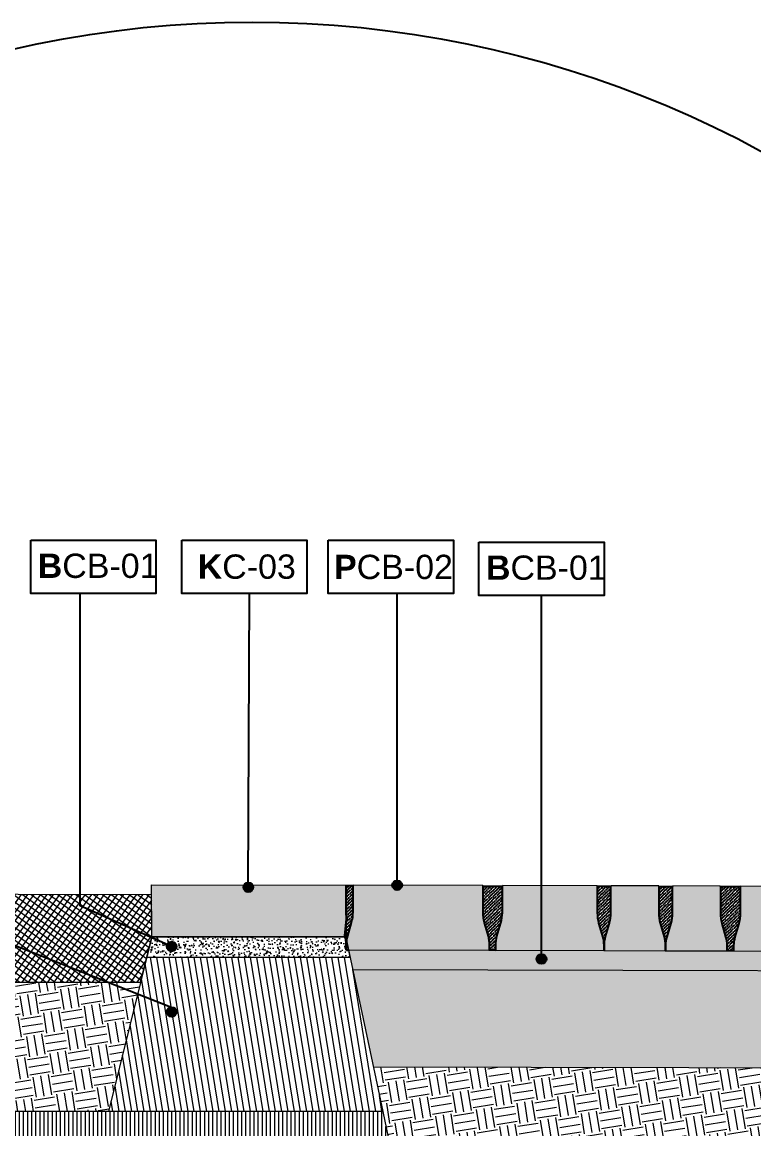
# Model space of a CAD drawing. Header units: metres. Extents: x -325 to 301, y -147 to 149.
# Drawn here: x 33.622 to 34.75, y 80.579 to 82.287 of the extents above; entities that cross this region are included whole.
import ezdxf

# ---------------------------------------------------------------- set-up
doc = ezdxf.new("R2010")
doc.units = ezdxf.units.M
doc.layers.add('-aux', color=50, linetype='Continuous', plot=False)
doc.layers.add('-AUX_MON', color=3, linetype='Continuous', plot=False)
for name, color, linetype, true_color in [('0-TX-1_25', 7, 'Continuous', 0x3f4f7f), ('3-TR-paviment fort', 7, 'Continuous', 0xd1d1d1), ('EIT_3 TR sorra', 7, 'Continuous', 0xd8ceb0)]:
    doc.layers.add(name, color=color, linetype=linetype, true_color=true_color)
for name, color, linetype, lineweight, true_color in [('03-TR-Paviment_02_Sealed Gravel', 7, 'Continuous', 5, 0xd4be8c), ('03-TR-Paviment_05_Open Joint Precast Pavements', 7, 'Continuous', 5, 0xb3b3b3), ('3-TR tot_u', 7, 'Continuous', 5, 0x787878)]:
    doc.layers.add(name, color=color, linetype=linetype, lineweight=lineweight, true_color=true_color)
for name, color, linetype, lineweight in [('1-CM', 7, 'Continuous', 0), ('3-TR Formigó', 252, 'Continuous', 0), ('3-TR Seleccionat', 44, 'Continuous', 0), ('3-TR Tot-u', 37, 'Continuous', 0)]:
    doc.layers.add(name, color=color, linetype=linetype, lineweight=lineweight)
doc.layers.add('A-KEYPLAN_HATCH', color=7, linetype='Continuous')
doc.layers.add('A_TEXT_2', color=7, linetype='Continuous')
doc.styles.get("Standard").update_dxf_attribs({"font": 'arial.ttf'})
pattern_1 = [(279.1752438963392, (0, 0), (0.03640645211205976, -0.02628108149624554), [0.03175, -0.03175]), (279.1752438963392, (0.01175391255155724, 0.001898506990465168), (0.03640645211205976, -0.02628108149624554), [0.03175, -0.03175]), (279.1752438963392, (0.02350782510311449, 0.003797013980930336), (0.03640645211205976, -0.02628108149624554), [0.03175, -0.03175]), (9.175243896339197, (0.02805863161712196, 0.0005118787938996443), (0.02628108149624554, 0.03640645211205976), [0.03175, -0.03175]), (9.175243896339197, (0.02995713860758713, -0.0112420337576576), (0.02628108149624554, 0.03640645211205976), [0.03175, -0.03175]), (9.175243896339197, (0.0318556455980523, -0.02299594630921484), (0.02628108149624554, 0.03640645211205976), [0.03175, -0.03175])]

# ---------------------------------------------------------------- blocks, each defined once
blk = doc.blocks.new('hatch keyplan 2')
at = {"layer": 'A-KEYPLAN_HATCH'}
blk.add_lwpolyline([(0, 0.005476596624248486), (0.012874798693294, 0.005476596623793739), (0.012874798693294, -2.273736754432321e-13), (0, 0)], close=True, dxfattribs=at)
blk = doc.blocks.new('hatch keyplan')
at = {"layer": 'A-KEYPLAN_HATCH'}
blk.add_blockref('hatch keyplan 2', (1.430579833341536, 0.8521467901477053), dxfattribs=at)
blk = doc.blocks.new('PCB03')
at = {"layer": 'A-KEYPLAN_HATCH'}
blk.add_blockref('hatch keyplan', (-1.42957983326266, -0.8521467901535917), dxfattribs=at)
at = {"layer": 'A_TEXT_2', "insert": (0.0002022692309803231, 0.0039881901570753), "char_height": 0.0025, "attachment_point": 1}
blk.add_mtext_dynamic_manual_height_columns('\\pi0.00139;{\\fArial|b1|i0|c0|p34;P}CB-02', width=0.01456192034901793, gutter_width=0.015, heights=[0], dxfattribs=at)
blk = doc.blocks.new('B-CB01')
at = {"layer": 'A-KEYPLAN_HATCH'}
blk.add_blockref('hatch keyplan', (-1.430579833341536, -0.8521467901477052), dxfattribs=at)
at = {"layer": 'A_TEXT_2', "insert": (-0.0007977308478921419, 0.004105509799023688), "char_height": 0.0025, "attachment_point": 1}
blk.add_mtext_dynamic_manual_height_columns('\\pi0.00152;{\\fArial|b1|i0|c0|p34;B}CB-01', width=0.01456192034901793, gutter_width=0.015, heights=[0], dxfattribs=at)
blk = doc.blocks.new('K02')
at = {"layer": 'A-KEYPLAN_HATCH'}
blk.add_blockref('hatch keyplan', (-1.430579833245696, -0.8521467901477054), dxfattribs=at)
at = {"layer": 'A_TEXT_2', "insert": (-0.0007977307987558913, 0.004020148496218123), "char_height": 0.0025, "attachment_point": 1}
blk.add_mtext_dynamic_manual_height_columns('\\pi0.00244;{\\fArial|b1|i0|c0|p34;K}C-03', width=0.01456192034901793, gutter_width=0.015, heights=[0], dxfattribs=at)
blk = doc.blocks.new('POINT')
at = {"layer": '0-TX-1_25'}
h = blk.add_hatch(dxfattribs=at)
h.set_pattern_fill('ANGLE', color=256)
h.set_pattern_definition([(0, (-83.74681484067048, -12.72584030761209), (0, 6.985), [5.08, -1.905]), (90, (-83.74681484067048, -12.72584030761209), (-6.985, 4.277078946022131e-16), [5.08, -1.905])])
edge = h.paths.add_edge_path()
edge.add_arc((0, 0), 0.0075, 0, 360)
h = blk.add_hatch(color=256, dxfattribs=at)
h.dxf.hatch_style = 1
edge = h.paths.add_edge_path()
edge.add_arc((0, 0), 0.0075, 0, 360)
blk.add_circle((0, 0), 0.0075, dxfattribs=at)

msp = doc.modelspace()

# ---------------------------------------------------------------- hatches: boundary and pattern name
at = {"layer": '03-TR-Paviment_02_Sealed Gravel'}
h = msp.add_hatch(dxfattribs=at)
h.set_pattern_fill('_USER', color=256, scale=0.008, angle=234.1752438963392, style=0, double=1, pattern_type=0)
h.set_pattern_definition([(234.1752438963392, (419506.6549526463, 4594392.769917138), (0.006486487979182556, -0.004682464489552506), []), (324.1752438963392, (419506.6549526463, 4594392.769917138), (0.004682464489552507, 0.006486487979182555), [])])
h.paths.add_polyline_path([(33.80433303131301, 80.80563710335089), (33.82158214692458, 80.87563647481302), (33.82139133702102, 80.94039934973614), (32.38020981079793, 80.94403146185849), (32.38020290705067, 80.80563710335089)])
at = {"layer": '03-TR-Paviment_05_Open Joint Precast Pavements'}
h = msp.add_hatch(color=256, dxfattribs=at)
h.dxf.hatch_style = 1
edge = h.paths.add_edge_path()
edge.add_line((34.34257996670704, 80.8547539250215), (34.34259946021984, 80.8629496805591))
edge.add_arc((34.29418203742745, 80.86306482956739), 0.0484175597190922, 359.8637362467654, 375.8627553731544)
edge.add_line((34.34075581731076, 80.87629899431369), (34.33485851932119, 80.89705281427479))
edge.add_arc((34.38982700116632, 80.91267237133849), 0.0571445934382647, 179.8637335127056, 195.8627526389875, ccw=False)
edge.add_line((34.33268256934161, 80.91280827813199), (34.33278037730406, 80.95393343597999))
edge.add_line((34.33278037730406, 80.95393343597999), (34.33198317402776, 80.95393533122143))
edge.add_line((34.33198317402776, 80.95393533122143), (34.3319851810279, 80.95477940470329))
edge.add_line((34.3319851810279, 80.95477940470329), (34.13241429703112, 80.95525404580286))
edge.add_line((34.13241429703112, 80.95525404580286), (34.13241228863399, 80.95440997185534))
edge.add_line((34.13241228863399, 80.95440997185534), (34.13161508582334, 80.95441187082207))
edge.add_line((34.13161508582334, 80.95441187082207), (34.13151727879222, 80.9132867108786))
edge.add_arc((34.07437284765299, 80.91342261419064), 0.05714459274451294, 343.8647178754501, 359.86373700173243, ccw=False)
edge.add_line((34.12926641229342, 80.89754177539027), (34.1232704630288, 80.87681623783311))
edge.add_arc((34.16978076224393, 80.86336069514478), 0.04841755427650572, 163.8647150189116, 179.8637341453007)
edge.add_line((34.12136334489833, 80.86347584591596), (34.12134385324816, 80.85528009061119))
edge.add_line((34.12134385324816, 80.85528009061119), (34.34257996670704, 80.8547539250215))
h = msp.add_hatch(color=256, dxfattribs=at)
h.dxf.hatch_style = 1
edge = h.paths.add_edge_path()
edge.add_line((34.51905496168683, 80.85426069006672), (34.51907445287134, 80.86245644606998))
edge.add_arc((34.47065703396109, 80.8625716046697), 0.04841755585976519, 359.8637248856966, 375.8627440120843)
edge.add_line((34.51723081275622, 80.87580575912608), (34.51133351383532, 80.89655957908718))
edge.add_arc((34.56630199531772, 80.91217913272091), 0.05714459215181739, 179.8637303040263, 195.8627494303093, ccw=False)
edge.add_line((34.50915756478707, 80.91231504271155), (34.50925537088688, 80.95344020055956))
edge.add_line((34.50925537088688, 80.95344020055956), (34.50845816761057, 80.95344209649949))
edge.add_line((34.50845816761057, 80.95344209649949), (34.5084601760077, 80.95428616974851))
edge.add_line((34.5084601760077, 80.95428616974851), (34.36263471731718, 80.9546329882217))
edge.add_line((34.36263471731718, 80.9546329882217), (34.36263271124835, 80.95378891217871))
edge.add_line((34.36263271124835, 80.95378891217871), (34.36183550704072, 80.95379081254242))
edge.add_line((34.36183550704072, 80.95379081254242), (34.3617377000096, 80.91266565120196))
edge.add_arc((34.30459327728416, 80.9128015607649), 0.05714458434561086, 343.8647115879657, 359.86373071424816, ccw=False)
edge.add_line((34.35948683211382, 80.89692071827477), (34.35349088471185, 80.8761951797863))
edge.add_arc((34.40000118097615, 80.86273963413365), 0.04841755226571843, 163.8647106787949, 179.863729805183)
edge.add_line((34.35158376565005, 80.86285478856763), (34.3515642726029, 80.8546590334957))
edge.add_line((34.3515642726029, 80.8546590334957), (34.51905496168683, 80.85426069006672))
h = msp.add_hatch(color=256, dxfattribs=at)
h.dxf.hatch_style = 1
edge = h.paths.add_edge_path()
edge.add_line((34.61401776905905, 80.85403127388446), (34.61403726210619, 80.86222702942206))
edge.add_arc((34.56561983540468, 80.8623421806692), 0.04841756363352055, 359.8637336083928, 375.8627527347822)
edge.add_line((34.61219361966278, 80.8755763443408), (34.60629632120754, 80.89633016290492))
edge.add_arc((34.66126480020477, 80.9119497161894), 0.05714458966582783, 179.863730648269, 195.8627497745513, ccw=False)
edge.add_line((34.60412037215929, 80.9120856258308), (34.60421818012173, 80.95321078251465))
edge.add_line((34.60421818012173, 80.95321078251465), (34.60342097684543, 80.95321268031722))
edge.add_line((34.60342097684543, 80.95321268031722), (34.60342298431124, 80.95405675426474))
edge.add_line((34.60342298431124, 80.95405675426474), (34.53012539755355, 80.95423107689595))
edge.add_line((34.53012539755355, 80.95423107689595), (34.53012338869075, 80.95338700318126))
edge.add_line((34.53012338869075, 80.95338700318126), (34.52932618588011, 80.95338890307931))
edge.add_line((34.52932618588011, 80.95338890307931), (34.52922837884898, 80.9122637412732))
edge.add_arc((34.4720839574176, 80.91239964763899), 0.05714458304396317, 343.8647147904747, 359.8637339167563, ccw=False)
edge.add_line((34.52697751188452, 80.89651880857883), (34.52098156448255, 80.8757932689262))
edge.add_arc((34.56749185968563, 80.86233772173318), 0.04841755167437702, 163.8647085787732, 179.8637277051623)
edge.add_line((34.51907444495509, 80.86245287794037), (34.51905495423625, 80.85425712310126))
edge.add_line((34.51905495423625, 80.85425712310126), (34.61401776905905, 80.85403127388446))
h = msp.add_hatch(color=256, dxfattribs=at)
h.dxf.hatch_style = 1
edge = h.paths.add_edge_path()
edge.add_line((34.70898060297395, 80.85381249294034), (34.70900009695242, 80.86200824801227))
edge.add_arc((34.66058267061364, 80.86212339582944), 0.04841756326263924, 359.8637376662815, 375.8627567926698)
edge.add_line((34.70715645357768, 80.87535756269818), (34.7012591555881, 80.89611138149513))
edge.add_arc((34.7562276370705, 80.91173093512886), 0.05714459215181739, 179.8637303040263, 195.8627494303093, ccw=False)
edge.add_line((34.69908320653985, 80.9118668451195), (34.69918101403664, 80.95299200157052))
edge.add_line((34.69918101403664, 80.95299200157052), (34.69838381076033, 80.95299389890744))
edge.add_line((34.69838381076033, 80.95299389890744), (34.6983858186918, 80.95383797215646))
edge.add_line((34.6983858186918, 80.95383797215646), (34.62508823193411, 80.95401229595183))
edge.add_line((34.62508823193411, 80.95401229595183), (34.62508622353698, 80.95316822107299))
edge.add_line((34.62508622353698, 80.95316822107299), (34.62428902026068, 80.95317012166953))
edge.add_line((34.62428902026068, 80.95317012166953), (34.62419121322955, 80.91204495916492))
edge.add_arc((34.56704679285939, 80.91218086399036), 0.05714458197907877, 343.86471633237176, 359.86373545865416, ccw=False)
edge.add_line((34.62194034673075, 80.89630002670339), (34.61594439839746, 80.87557448774925))
edge.add_arc((34.6624546940662, 80.86211894386979), 0.04841755120083587, 163.8647124986113, 179.8637316250004)
edge.add_line((34.61403727980132, 80.86223409676342), (34.61401778815116, 80.8540383426228))
edge.add_line((34.61401778815116, 80.8540383426228), (34.70898060297395, 80.85381249294034))
h = msp.add_hatch(color=256, dxfattribs=at)
h.dxf.hatch_style = 1
edge = h.paths.add_edge_path()
edge.add_line((34.94021669059794, 80.85326253857812), (34.94023618317942, 80.86145829411572))
edge.add_arc((34.89181876168108, 80.86157344632116), 0.04841755843264493, 359.863732459737, 375.8627515861274)
edge.add_line((34.93839254120167, 80.87480760763748), (34.93249524228077, 80.89556142690009))
edge.add_arc((34.98746372624834, 80.91118098088306), 0.05714459463781378, 179.8637299597836, 195.8627490860654, ccw=False)
edge.add_line((34.93031929323251, 80.91131689122295), (34.9304171007293, 80.95244204930378))
edge.add_line((34.9304171007293, 80.95244204930378), (34.92961989791866, 80.95244394477805))
edge.add_line((34.92961989791866, 80.95244394477805), (34.9296219049188, 80.95328801825991))
edge.add_line((34.9296219049188, 80.95328801825991), (34.73005102045636, 80.95376265912665))
edge.add_line((34.73005102045636, 80.95376265912665), (34.73004901252489, 80.9529185849463))
edge.add_line((34.73004901252489, 80.9529185849463), (34.72925180971424, 80.95292048344737))
edge.add_line((34.72925180971424, 80.95292048344737), (34.72915400268312, 80.91179532420239))
edge.add_arc((34.67200957024983, 80.91193123071156), 0.05714459404616754, 343.86471467295723, 359.86373379923896, ccw=False)
edge.add_line((34.726903135253, 80.89605038848123), (34.7209071869197, 80.87532484999275))
edge.add_arc((34.76741748530645, 80.86186930742083), 0.04841755344839856, 163.8647148788195, 179.8637340052075)
edge.add_line((34.71900006878923, 80.86198445830843), (34.7189805766734, 80.85378870370215))
edge.add_line((34.7189805766734, 80.85378870370215), (34.94021669059794, 80.85326253857812))
at = {"layer": '3-TR Formigó'}
h = msp.add_hatch(dxfattribs=at)
h.set_pattern_fill('ANSI31', color=256, scale=0.003, angle=234.1752438963392, style=0)
h.set_pattern_definition([(279.1752438963392, (36.90553137922461, 80.5553990812262), (0.009403130041245794, 0.001518805592372136), [])])
h.paths.add_polyline_path([(34.12745279691337, 80.84408440266901), (33.81394421458997, 80.84411687107058), (33.75504269825875, 80.60563710334903), (34.17778584157961, 80.60563710335089)])
at = {"layer": '3-TR Seleccionat'}
h = msp.add_hatch(dxfattribs=at)
h.set_pattern_fill('ANSI31', color=256, scale=0.002, angle=225, style=0)
h.set_pattern_definition([(270, (-1.593222050461918, -1.450000001117587), (0.006350000000000001, -8.673617379884035e-19), [])])
h.paths.add_polyline_path([(35.3802063589243, 80.25552044651005), (35.38039666467148, 80.47198817817761), (34.20543599312644, 80.4746475316729), (34.17778584157961, 80.60563710335089), (32.38026650891567, 80.60563710335089), (32.3802063589243, 80.25552044651005)])
h.paths.add_polyline_path([(40.76348776632722, 79.93158127975067), (40.76416029922519, 79.93058729105238), (40.76416030322935, 79.93108532207435)])
at = {"layer": '3-TR Tot-u'}
h = msp.add_hatch(dxfattribs=at)
h.set_pattern_fill('EARTH', color=256, scale=0.005, angle=-80.8247561036608, style=0)
h.set_pattern_definition(pattern_1)
h.paths.add_polyline_path([(33.75504269348799, 80.60563710335089), (33.80433303131301, 80.80563710335089), (32.38021470722826, 80.80563710335089), (32.38019801062033, 80.60563710335089)])
h = msp.add_hatch(dxfattribs=at)
h.set_pattern_fill('EARTH', color=256, scale=0.005, angle=-80.8247561036608, style=0)
h.set_pattern_definition(pattern_1)
h.paths.add_polyline_path([(34.16319837281239, 80.67474364269292), (34.20543599312644, 80.4746475316729), (34.28932343958032, 80.47445766457408), (35.38039666467148, 80.47198817817761), (35.38050371657711, 80.67198844815819)])
at = {"layer": '3-TR tot_u'}
h = msp.add_hatch(dxfattribs=at)
h.set_pattern_fill('AR-CONC', color=256, scale=9e-05, angle=90.26641431039367)
h.set_pattern_definition([(140.2664143103937, (-49.61728160783301, 58.0488187290354), (0.001358261347982061, 0.01640311316296629), [0.0017145, -0.0188595]), (85.26641431039367, (-49.61728160783301, 58.0488187290354), (-0.01718018148039424, -0.003251827319955159), [0.0013716, -0.0150876525753]), (190.7178590103937, (-49.61716841969348, 58.05018565074337), (-0.01582191943130427, 0.01315128580300938), [0.001457100792, -0.016028122014]), (136.4506143103937, (-49.62185355840816, 58.0487974701949), (0.003670327151181657, 0.02441444385953116), [0.00257175, -0.02828925]), (186.9019719203937, (-49.62154770026331, 58.05083200536509), (-0.02236745963156911, 0.02126259792724011), [0.0021856520826, -0.0240422047344]), (81.45056548039366, (-49.62185355840816, 58.0487974701949), (-0.02236745963047776, 0.02126259792845786), [0.0020573970363, -0.0226313758728]), (111.2664143103937, (-49.62072120018465, 58.05108876019261), (0.009140320580882877, 0.01368794375791834), [0.0017145, -0.0188595]), (56.2664143103937, (-49.62072120018465, 58.05108876019261), (-0.01660260073058194, 0.005485043237329697), [0.0013716, -0.0150876]), (161.7178593103937, (-49.6199595067983, 58.05222942217193), (-0.007462280235117282, 0.01917298696442482), [0.001457100791999998, -0.01602809438399997]), (127.7664143103937, (-49.61728160783301, 58.0488187290354), (-0.007611163754578943, 0.0002425866008496274), [0, -0.01490472, 0, -0.0153162, 0, -0.01514475]), (97.76641431039367, (-49.61728160783301, 58.0488187290354), (-0.009044117031634472, 0.005971780936707849), [0, -0.00873252, 0, -0.01456182, 0, -0.005772150000000001]), (57.76641431039366, (-49.61725790422585, 58.0437210041441), (0.0004588392826058817, 0.01220541901602734), [0, -0.005715, 0, -0.0178308, 0, -0.0236601]), (47.76641431039366, (-49.61724727480561, 58.04143502885651), (-0.002350348719380294, 0.0133208416991804), [0, -0.0074295, 0, -0.01184148, 0, -0.0168021])])
h.paths.add_polyline_path([(34.12745279691337, 80.84408440266901), (34.12134368457119, 80.87533888234861), (33.82134388972796, 80.8753388967841), (33.81394421458997, 80.84411687107058)])
h = msp.add_hatch(dxfattribs=at)
h.set_pattern_fill('AR-CONC', color=256, scale=0.0002, angle=90.26641431039367)
h.set_pattern_definition([(140.2664143103937, (0.8253797922787172, 9.388594640880328), (0.003018358551071247, 0.03645136258436954), [0.00381, -0.04191]), (85.26641431039367, (0.8253797922787172, 9.388594640880328), (-0.03817818106754276, -0.007226282933233686), [0.003048, -0.033528116834]), (190.7178590103937, (0.8256313214776677, 9.391632244675824), (-0.03515982095845395, 0.02922507956224307), [0.00323800176, -0.03561804892000001]), (136.4506143103937, (0.8152199021116963, 9.388547399012552), (0.00815628255818146, 0.05425431968784703), [0.005715, -0.062865]), (186.9019719203937, (0.81589958687806, 9.393068588279633), (-0.04970546584793135, 0.04725021761608914), [0.004857004628, -0.053427121632]), (81.45056548039366, (0.8152199021116963, 9.388547399012552), (-0.04970546584550613, 0.04725021761879526), [0.004571993414, -0.050291946384]), (111.2664143103937, (0.8177362537195633, 9.393639154563006), (0.02031182351307306, 0.03041765279537408), [0.00381, -0.04191]), (56.2664143103937, (0.8177362537195633, 9.393639154563006), (-0.03689466829018208, 0.01218898497184377), [0.003048, -0.033528]), (161.7178593103937, (0.8194289056892065, 9.396173958961516), (-0.01658284496692729, 0.04260663769872181), [0.003238001759999999, -0.03561798751999998]), (127.7664143103937, (0.8253797922787172, 9.388594640880328), (-0.01691369723239765, 0.0005390813352213942), [0, -0.0331216, 0, -0.034036, 0, -0.033655]), (97.76641431039367, (0.8253797922787172, 9.388594640880328), (-0.02009803784807661, 0.01327062430379522), [0, -0.0194056, 0, -0.0323596, 0, -0.012827]), (57.76641431039366, (0.8254324669612878, 9.3772663633441), (0.001019642850235293, 0.02712315336894964), [0, -0.0127, 0, -0.039624, 0, -0.052578]), (47.76641431039366, (0.825456087895176, 9.37218641826059), (-0.005222997154178432, 0.02960187044262312), [0, -0.01651, 0, -0.0263144, 0, -0.037338])])
h.paths.add_polyline_path([(34.13191030129799, 80.82481485340145), (35.38039666467148, 80.8219890746625), (35.38050371657711, 80.67198844815819), (34.16319837281239, 80.67474364269292)])
at = {"layer": '3-TR-paviment fort'}
msp.add_hatch(color=256, dxfattribs=at).paths.add_polyline_path([(33.82134427712987, 80.95563710335088), (34.12134366417518, 80.95504254434654), (34.1213437395664, 80.87504238708534), (33.82158214676591, 80.87563647481302)])
at = {"layer": 'EIT_3 TR sorra'}
h = msp.add_hatch(dxfattribs=at)
h.set_pattern_fill('ANSI36', color=256, scale=0.001075000000000009, angle=-0.7037206618616451, style=0, double=1)
h.set_pattern_definition([(44.29627933813831, (4.519725695548459, 10.70862273664562), (0.001891461180019339, 0.006614238622742778), [0.00853281250000006, -0.001706562500000013, 0, -0.001706562500000013])])
edge = h.paths.add_edge_path()
edge.add_line((34.12134384579758, 80.85527659349492), (34.12136333744775, 80.86347234949818))
edge.add_arc((34.07294592009052, 80.86358750112143), 0.04841755429015789, 359.8637331370256, 375.8627522631389)
edge.add_line((34.11951969546999, 80.87682166185579), (34.12176109028429, 80.90335803901107))
edge.add_line((34.12176109028429, 80.90335803901107), (34.12129494432792, 80.91333094937642))
edge.add_line((34.12129494432792, 80.91333094937642), (34.12139276113793, 80.95445960247804))
edge.add_line((34.12139276113793, 80.95445960247804), (34.13161508815165, 80.95441186546697))
edge.add_line((34.13161508815165, 80.95441186546697), (34.13151727041031, 80.91328321306383))
edge.add_arc((34.0743728330068, 80.9134191188745), 0.05714459901472446, 343.8647153851317, 359.86373451144306, ccw=False)
edge.add_line((34.12926640298019, 80.89753827594569), (34.12327045511256, 80.87681273955269))
edge.add_arc((34.16978074203227, 80.86335719352375), 0.04841754339380305, 163.8647071779336, 179.8637263041466)
edge.add_line((34.1213633355851, 80.86347235089517), (34.12134384486626, 80.85527659396058))
h = msp.add_hatch(dxfattribs=at)
h.set_pattern_fill('ANSI36', color=256, scale=0.001075000000000009, angle=-0.7037206618616451, style=0, double=1)
h.set_pattern_definition([(44.29627933813831, (5.012399611825003, 10.70737411270267), (0.001891461180019339, 0.006614238622742778), [0.00853281250000006, -0.001706562500000013, 0, -0.001706562500000013])])
edge = h.paths.add_edge_path()
edge.add_line((34.35156425630475, 80.85465216312906), (34.34257977671723, 80.85467352999723))
edge.add_line((34.34257977671723, 80.85467352999723), (34.34259926743607, 80.86286928553483))
edge.add_arc((34.2931748036609, 80.86292573189404), 0.0494244960081035, 359.9345640498967, 375.9335831760089)
edge.add_line((34.34070043854217, 80.8764938870666), (34.33480313822429, 80.89724771028733))
edge.add_arc((34.38984924588382, 80.91267429725298), 0.0571668921131192, 179.9462923903083, 195.6554464373113, ccw=False)
edge.add_line((34.33268237888615, 80.91272788403904), (34.33278019476484, 80.95385653877048))
edge.add_line((34.33278019476484, 80.95385653877048), (34.3618354977275, 80.95378743696375))
edge.add_line((34.3618354977275, 80.95378743696375), (34.36173768138315, 80.91265878036967))
edge.add_arc((34.30459325226352, 80.91279468734449), 0.05714459073362568, 343.86471419814944, 359.8637333244596, ccw=False)
edge.add_line((34.35948681395303, 80.89691384557983), (34.35349086561973, 80.87618830941966))
edge.add_arc((34.40000115926949, 80.86273276920294), 0.04841754824349147, 163.864715998263, 179.8637351244765)
edge.add_line((34.35158374795492, 80.86284791913232), (34.35156425630475, 80.85465216312906))
edge.add_line((34.35156425630475, 80.85465216312906), (34.34156428586493, 80.85467594538233))
h = msp.add_hatch(dxfattribs=at)
h.set_pattern_fill('ANSI36', color=256, scale=0.001075000000000009, angle=-0.7037206618616451, style=0, double=1)
h.set_pattern_definition([(44.29627933813831, (4.917436804918452, 10.7076032664848), (0.001891461180019339, 0.006614238622742778), [0.00853281250000006, -0.001706562500000013, 0, -0.001706562500000013])])
edge = h.paths.add_edge_path()
edge.add_line((34.51905495423625, 80.85425712356692), (34.51907444681774, 80.86245287910452))
edge.add_arc((34.47065703088445, 80.86256802883815), 0.04841755286172602, 359.8637353691242, 375.8627544952351)
edge.add_line((34.51723080437432, 80.87580219099647), (34.51133350778173, 80.89655601468286))
edge.add_arc((34.56630199105103, 80.9121755736362), 0.05714459532471161, 179.8637349449599, 195.8627540711774, ccw=False)
edge.add_line((34.50915755733649, 80.91231147900572), (34.50925537461217, 80.95344013187452))
edge.add_line((34.50925537461217, 80.95344013187452), (34.52932619659032, 80.95339239530614))
edge.add_line((34.52932619659032, 80.95339239530614), (34.52922837931465, 80.91226374267018))
edge.add_arc((34.47208394273952, 80.91239964859726), 0.05714459818661742, 343.86471526643436, 359.86373439274473, ccw=False)
edge.add_line((34.52697751188452, 80.89651880578486), (34.52098156494822, 80.87579326939186))
edge.add_arc((34.56749185210076, 80.8623377250197), 0.04841754315703439, 163.8647091378449, 179.8637282640575)
edge.add_line((34.51907444588642, 80.86245288073434), (34.51905495470191, 80.85425712403259))
h = msp.add_hatch(dxfattribs=at)
h.set_pattern_fill('ANSI36', color=256, scale=0.001075000000000009, angle=-0.7037206618616451, style=0, double=1)
h.set_pattern_definition([(44.29627933813831, (5.179890300908937, 10.70697557602426), (0.001891461180019339, 0.006614238622742778), [0.00853281250000006, -0.001706562500000013, 0, -0.001706562500000013])])
edge = h.paths.add_edge_path()
edge.add_line((34.61401776393677, 80.8540277760697), (34.61403725418995, 80.86222353114164))
edge.add_arc((34.56561983351916, 80.86233868323055), 0.04841755760481522, 359.8637325953042, 375.8627517214171)
edge.add_line((34.6121936122122, 80.87557284443056), (34.6062963156196, 80.89632666718563))
edge.add_arc((34.66126479604101, 80.91194622235976), 0.05714459155227468, 179.8637320805235, 195.8627512067414, ccw=False)
edge.add_line((34.60412036610569, 80.91208213057718), (34.6042181829157, 80.95321078344597))
edge.add_line((34.6042181829157, 80.95321078344597), (34.62428900489385, 80.95316304943873))
edge.add_line((34.62428900489385, 80.95316304943873), (34.62419118761818, 80.91203439424163))
edge.add_arc((34.56704676346889, 80.91217030191494), 0.05714458576496215, 343.86471348595865, 359.8637326122693, ccw=False)
edge.add_line((34.62194032018806, 80.89628946084878), (34.61594437232043, 80.87556392329162))
edge.add_arc((34.6624546625537, 80.86210837679702), 0.0484175467062453, 163.8647077383073, 179.8637268645199)
edge.add_line((34.61403725279297, 80.86222353370277), (34.61401776347111, 80.85402777513838))
h = msp.add_hatch(dxfattribs=at)
h.set_pattern_fill('ANSI36', color=256, scale=0.001075000000000009, angle=-0.7037206618616451, style=0, double=1)
h.set_pattern_definition([(44.29627933813831, (5.379815923811748, 10.70650716035044), (0.001891461180019339, 0.006614238622742778), [0.00853281250000006, -0.001706562500000013, 0, -0.001706562500000013])])
edge = h.paths.add_edge_path()
edge.add_line((34.71898056736018, 80.85378521077683), (34.70898059785168, 80.85380899349576))
edge.add_line((34.70898059785168, 80.85380899349576), (34.70900008810486, 80.86200474880053))
edge.add_arc((34.66058267121329, 80.86211990373732), 0.04841755383237865, 359.8637292145833, 375.8627483406959)
edge.add_line((34.70715644705842, 80.87535406115813), (34.70125914906885, 80.8961078846117))
edge.add_arc((34.75622762558113, 80.91172743754697), 0.05714458718006182, 179.8637309925551, 195.8627501187742, ccw=False)
edge.add_line((34.6990832000206, 80.91186334683908), (34.69918101636495, 80.95299200157052))
edge.add_line((34.69918101636495, 80.95299200157052), (34.72925180924858, 80.95292048391303))
edge.add_line((34.72925180924858, 80.95292048391303), (34.72915399243857, 80.91179182894876))
edge.add_arc((34.67200956378461, 80.91192773261004), 0.05714459026008519, 343.86471751934187, 359.8637366456515, ccw=False)
edge.add_line((34.72690312593977, 80.89604689415893), (34.7209071785378, 80.87532135706743))
edge.add_arc((34.76741746817551, 80.86186581234602), 0.04841754564136267, 163.8647095581239, 179.8637286843374)
edge.add_line((34.719000059476, 80.86198096771142), (34.71898056736018, 80.85378521077683))
edge.add_line((34.71898056736018, 80.85378521077683), (34.70898059785168, 80.85380899349576))
h = msp.add_hatch(dxfattribs=at)
h.set_pattern_fill('ANSI36', color=256, scale=0.001075000000000009, angle=-0.7037206618616451, style=0, double=1)
h.set_pattern_definition([(62.57232194835935, (58.1000079450364, 329.0404233613738), (-0.0002781454626811859, 0.006873748108251587), [0.008532812500000072, -0.001706562500000015, 0, -0.001706562500000015])])
h.paths.add_polyline_path([(34.12557096878562, 80.85512721930296), (34.13191030120056, 80.82481484338996), (35.38039666467148, 80.82198907512863), (35.38039666467148, 80.85215055741854)])

# ---------------------------------------------------------------- linework, layer by layer
at = {"layer": '-aux'}
for points in [[(34.12134384486626, 80.85527659396058), (34.12134384579758, 80.85527659349492), (34.12136333744775, 80.86347234949818, 0.06992251114754273), (34.11951969546999, 80.87682166185579), (34.12176109028429, 80.90335803901107), (34.12129494432792, 80.91333094937642), (34.12139276113793, 80.95445960247804), (34.13161508815165, 80.95441186546697), (34.13151727041031, 80.91328321306383, -0.0699225111484148), (34.12926640298019, 80.89753827594569), (34.12327045511256, 80.87681273955269, 0.06992251114798485), (34.1213633355851, 80.86347235089517), (34.12134384486626, 80.85527659396058), (34.12134384579758, 80.85527659349492)], [(34.35156425630475, 80.85465216312906), (34.34257977671723, 80.85467352999723), (34.34259926743607, 80.86286928553483, 0.06992251114754273), (34.34070043854217, 80.8764938870666), (34.33480313822429, 80.89724771028733, -0.06865166417030547), (34.33268237888615, 80.91272788403904), (34.33278019476484, 80.95385653877048), (34.3618354977275, 80.95378743696375), (34.36173768138315, 80.91265878036967, -0.0699225111484148), (34.35948681395303, 80.89691384557983), (34.35349086561973, 80.87618830941966, 0.06992251114798485), (34.35158374795492, 80.86284791913232), (34.35156425630475, 80.85465216312906), (34.34156428586493, 80.85467594538233)], [(34.51905495470191, 80.85425712403259), (34.51905495423625, 80.85425712356692), (34.51907444681774, 80.86245287910452, 0.06992251114754273), (34.51723080437432, 80.87580219099647), (34.51133350778173, 80.89655601468286, -0.06992251114800961), (34.50915755733649, 80.91231147900572), (34.50925537461217, 80.95344013187452), (34.52932619659032, 80.95339239530614), (34.52922837931465, 80.91226374267018, -0.0699225111484148), (34.52697751188452, 80.89651880578486), (34.52098156494822, 80.87579326939186, 0.06992251114798485), (34.51907444588642, 80.86245288073434), (34.51905495470191, 80.85425712403259), (34.51905495423625, 80.85425712356692)], [(34.61401776347111, 80.85402777513838), (34.61401776393677, 80.8540277760697), (34.61403725418995, 80.86222353114164, 0.06992251114754273), (34.6121936122122, 80.87557284443056), (34.6062963156196, 80.89632666718563, -0.06992251114800961), (34.60412036610569, 80.91208213057718), (34.6042181829157, 80.95321078344597), (34.62428900489385, 80.95316304943873), (34.62419118761818, 80.91203439424163, -0.0699225111484148), (34.62194032018806, 80.89628946084878), (34.61594437232043, 80.87556392329162, 0.06992251114798485), (34.61403725279297, 80.86222353370277), (34.61401776347111, 80.85402777513838), (34.61401776393677, 80.8540277760697)], [(34.71898056736018, 80.85378521077683), (34.70898059785168, 80.85380899349576), (34.70900008810486, 80.86200474880053, 0.06992251114754273), (34.70715644705842, 80.87535406115813), (34.70125914906885, 80.8961078846117, -0.06992251114800961), (34.6990832000206, 80.91186334683908), (34.69918101636495, 80.95299200157052), (34.72925180924858, 80.95292048391303), (34.72915399243857, 80.91179182894876, -0.0699225111484148), (34.72690312593977, 80.89604689415893), (34.7209071785378, 80.87532135706743, 0.06992251114798485), (34.719000059476, 80.86198096771142), (34.71898056736018, 80.85378521077683), (34.70898059785168, 80.85380899349576)]]:
    msp.add_lwpolyline(points, format="xyb", dxfattribs=at)
at = {"layer": '-AUX_MON'}
msp.add_circle((33.97634385299671, 80.64308933450258), 1.644287805263133, dxfattribs=at)
at = {"layer": '0-TX-1_25'}
for points in [[(33.85043596948023, 80.76686978396322), (33.51435720719496, 80.89974097186223), (33.51435720719496, 81.4053402630739)], [(33.8522542295368, 80.86049849941037), (33.71106707333456, 80.92332785352357), (33.71106707334308, 81.4053402630738)], [(33.9704091732116, 80.95198654990992), (33.97229520243436, 81.40534026307562)], [(34.20007862636555, 80.95509161803072), (34.20013879976134, 81.40534026307448)], [(34.42269090482309, 80.84111346268037), (34.42269090483209, 81.40244041272814)]]:
    msp.add_lwpolyline(points, dxfattribs=at)
at = {"layer": '1-CM'}
for points in [[(34.1213437395664, 80.87504238708534), (33.82158214676591, 80.87563647481302), (33.82134427712987, 80.95563710335088), (34.12134366417518, 80.95504254434654)], [(34.12745279691337, 80.84408440266901), (34.12134368457119, 80.87533888234861), (33.82134388972796, 80.8753388967841), (33.81394421458997, 80.84411687107058)]]:
    msp.add_lwpolyline(points, close=True, dxfattribs=at)
for points in [[(34.34257996670704, 80.8547539250215), (34.34259946021984, 80.8629496805591, 0.06992251114875708), (34.34075581731076, 80.87629899431369), (34.33485851932119, 80.89705281427479, -0.0699225111482901), (34.33268256934161, 80.91280827813199), (34.33278037730406, 80.95393343597999), (34.33198317402776, 80.95393533122143), (34.3319851810279, 80.95477940470329), (34.13241429703112, 80.95525404580286), (34.13241228863399, 80.95440997185534), (34.13161508582334, 80.95441187082207), (34.13151727879222, 80.9132867108786, -0.0699225111482901), (34.12926641229342, 80.89754177539027), (34.1232704630288, 80.87681623783311, 0.06992251114875708), (34.12136334489833, 80.86347584591596), (34.12134385324816, 80.85528009061119)], [(34.51905496168683, 80.85426069006672), (34.51907445287134, 80.86245644606998, 0.06992251114875708), (34.51723081275622, 80.87580575912608), (34.51133351383532, 80.89655957908718, -0.0699225111482901), (34.50915756478707, 80.91231504271155), (34.50925537088688, 80.95344020055956), (34.50845816761057, 80.95344209649949), (34.5084601760077, 80.95428616974851), (34.36263471731718, 80.9546329882217), (34.36263271124835, 80.95378891217871), (34.36183550704072, 80.95379081254242), (34.3617377000096, 80.91266565120196, -0.0699225111482901), (34.35948683211382, 80.89692071827477), (34.35349088471185, 80.8761951797863, 0.06992251114875708), (34.35158376565005, 80.86285478856763), (34.3515642726029, 80.8546590334957)], [(34.61401776905905, 80.85403127388446), (34.61403726210619, 80.86222702942206, 0.06992251114875708), (34.61219361966278, 80.8755763443408), (34.60629632120754, 80.89633016290492, -0.0699225111482901), (34.60412037215929, 80.9120856258308), (34.60421818012173, 80.95321078251465), (34.60342097684543, 80.95321268031722), (34.60342298431124, 80.95405675426474), (34.53012539755355, 80.95423107689595), (34.53012338869075, 80.95338700318126), (34.52932618588011, 80.95338890307931), (34.52922837884898, 80.9122637412732, -0.0699225111482901), (34.52697751188452, 80.89651880857883), (34.52098156448255, 80.8757932689262, 0.06992251114875708), (34.51907444495509, 80.86245287794037), (34.51905495423625, 80.85425712310126)], [(34.70898060297395, 80.85381249294034), (34.70900009695242, 80.86200824801227, 0.06992251114875708), (34.70715645357768, 80.87535756269818), (34.7012591555881, 80.89611138149513, -0.0699225111482901), (34.69908320653985, 80.9118668451195), (34.69918101403664, 80.95299200157052), (34.69838381076033, 80.95299389890744), (34.6983858186918, 80.95383797215646), (34.62508823193411, 80.95401229595183), (34.62508622353698, 80.95316822107299), (34.62428902026068, 80.95317012166953), (34.62419121322955, 80.91204495916492, -0.0699225111482901), (34.62194034673075, 80.89630002670339), (34.61594439839746, 80.87557448774925, 0.06992251114875708), (34.61403727980132, 80.86223409676342), (34.61401778815116, 80.8540383426228)], [(34.94021669059794, 80.85326253857812), (34.94023618317942, 80.86145829411572, 0.06992251114875708), (34.93839254120167, 80.87480760763748), (34.93249524228077, 80.89556142690009, -0.0699225111482901), (34.93031929323251, 80.91131689122295), (34.9304171007293, 80.95244204930378), (34.92961989791866, 80.95244394477805), (34.9296219049188, 80.95328801825991), (34.73005102045636, 80.95376265912665), (34.73004901252489, 80.9529185849463), (34.72925180971424, 80.95292048344737), (34.72915400268312, 80.91179532420239, -0.0699225111482901), (34.726903135253, 80.89605038848123), (34.7209071869197, 80.87532484999275, 0.06992251114875708), (34.71900006878923, 80.86198445830843), (34.7189805766734, 80.85378870370215)]]:
    msp.add_lwpolyline(points, format="xyb", close=True, dxfattribs=at)
for points in [[(32.38016783002865, 80.80563710335089), (33.80433303131301, 80.80563710335089), (33.82158214692458, 80.87563647481302), (33.82137043803916, 80.94039940784124), (32.38016456108254, 80.94402821807851)], [(33.82156437335995, 80.87555483087026), (33.75504269348799, 80.60563710335089), (32.3801725542425, 80.60563710335089)], [(33.82158214692458, 80.87563647481302), (34.1213437395664, 80.87504238708534)], [(34.12091780110643, 80.87504323123889), (34.17778584157961, 80.60563710335089)], [(34.13191030129799, 80.82481484292407), (35.38039666467148, 80.8219890746625)], [(34.16319837281239, 80.67474364269292), (35.38050371657711, 80.67198844815819)], [(34.17778584157961, 80.60563710335089), (33.75504269348799, 80.60563710335089)], [(34.17778584157961, 80.60563710335089), (34.20543599312644, 80.4746475316729)]]:
    msp.add_lwpolyline(points, dxfattribs=at)

# ---------------------------------------------------------------- block references
at = {"color": 244, "true_color": 0x991b1e, "xscale": 14.99999999999007, "yscale": 14.99999999999007, "zscale": 14.99999999999007}
msp.add_blockref('K02', (33.86775544115383, 81.40534026307458), dxfattribs=at)
at = {"layer": '0-TX-1_25', "xscale": 15, "yscale": 15, "zscale": 15}
for name, p in [('B-CB01', (33.63486150159596, 81.40534026307515)), ('PCB03', (34.07876057469646, 81.40534026316448)), ('B-CB01', (34.32612991462339, 81.40244041272985))]:
    msp.add_blockref(name, p, dxfattribs=at)
at = {"layer": '0-TX-1_25'}
for p in [(34.20007862636555, 80.95509161803072), (33.9704091732116, 80.95198654990992), (33.8522542295368, 80.86049849941037), (34.42269090482309, 80.84111346268037), (33.85218516594387, 80.75957661512302)]:
    msp.add_blockref('POINT', p, dxfattribs=at)

doc.saveas('drawing.dxf')
